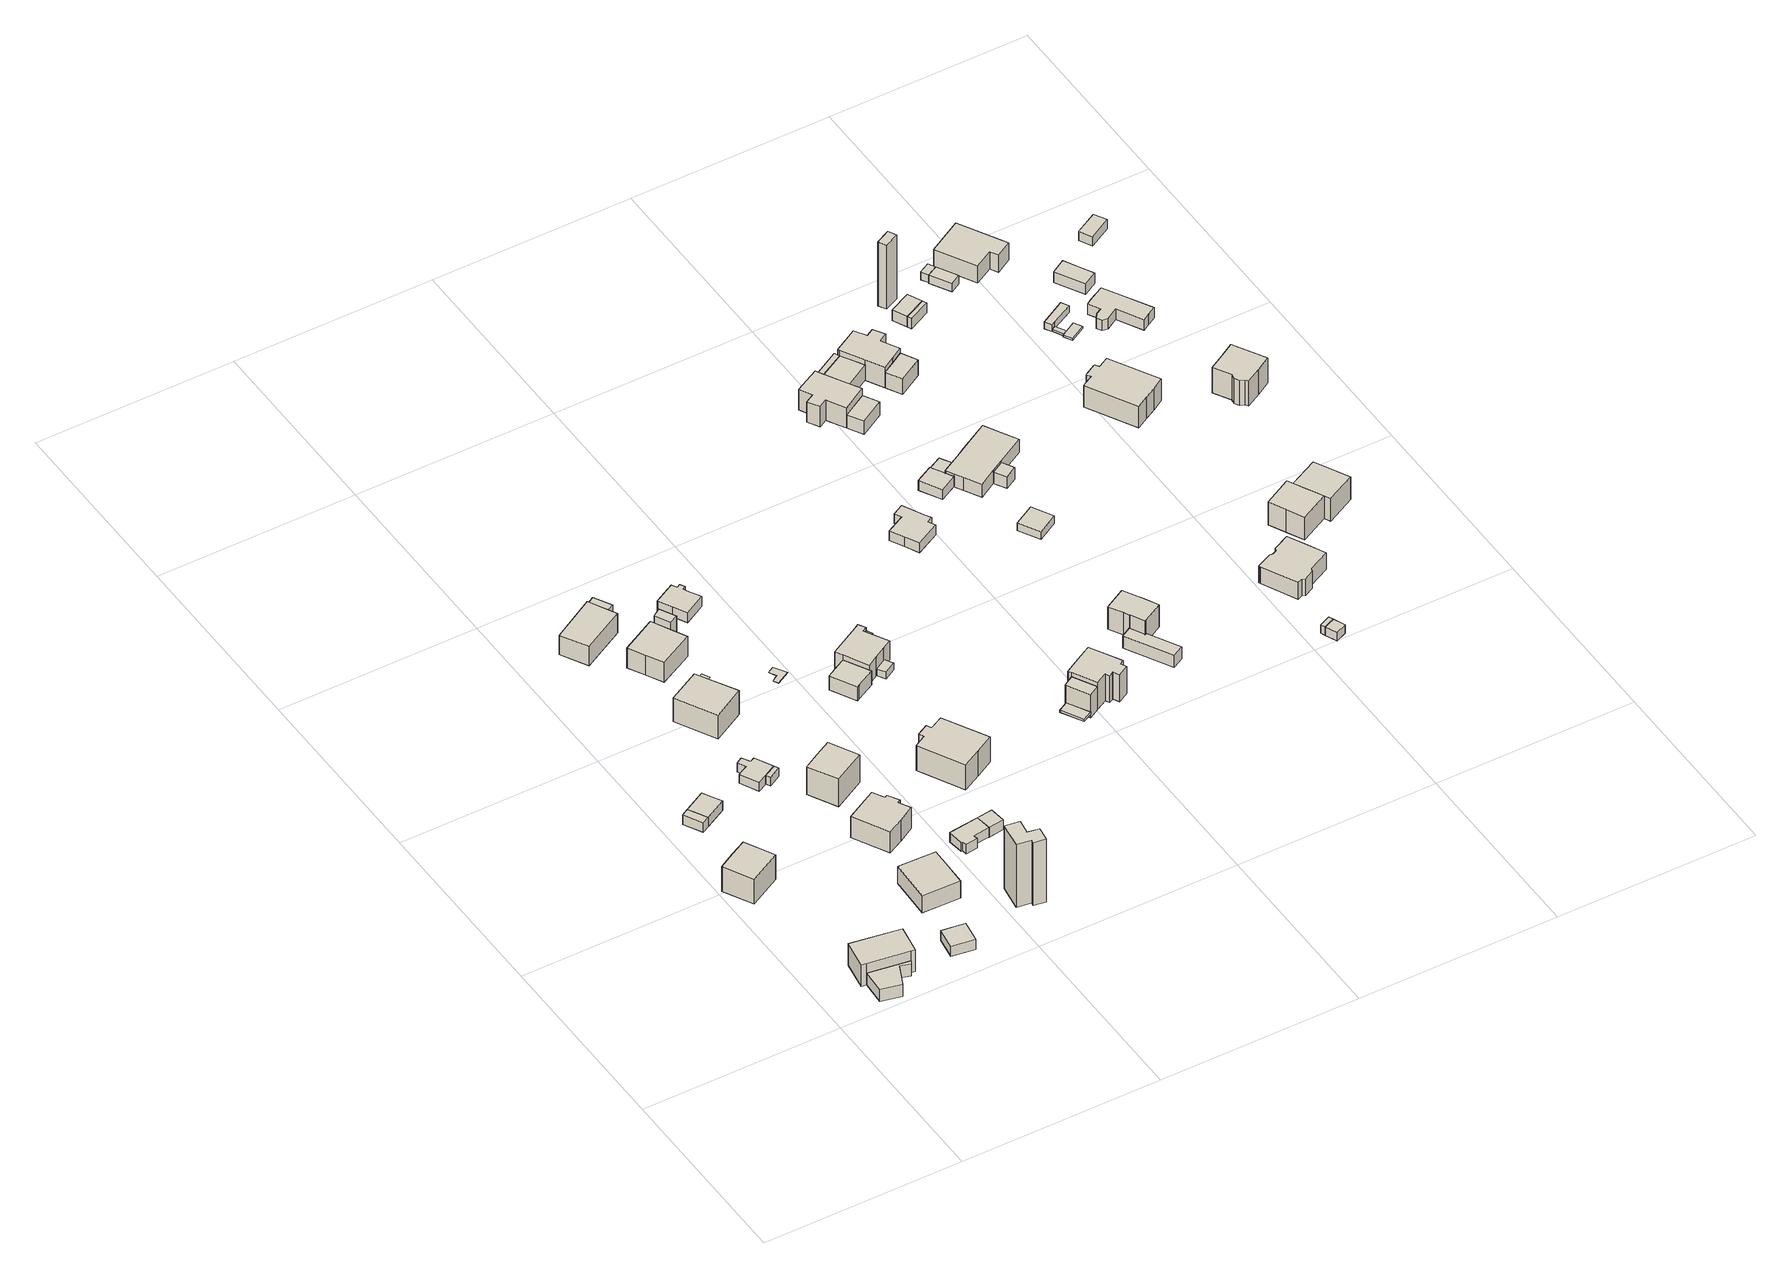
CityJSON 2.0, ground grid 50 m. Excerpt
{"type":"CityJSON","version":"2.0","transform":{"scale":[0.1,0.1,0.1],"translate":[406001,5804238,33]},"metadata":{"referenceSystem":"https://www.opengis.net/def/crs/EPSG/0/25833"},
"CityObjects":{
"building1":{"type":"Building","attributes":{"Gemeindeschluessel":"11000009","function":"31001_1010"},"address":[{"country":"Germany","locality":"Berlin","thoroughfareNumber":"15","thoroughfareName":"Erlengrund"}],"children":["building1-1","building1-2"]},
"building1-1":{"type":"BuildingPart","attributes":{"BezugspunktDach":"2200","measuredHeight":6.3,"storeysAboveGround":2},"parents":["building1"],"geometry":[{"type":"MultiSurface","lod":"1","boundaries":[[[0,1,2,3,4,5]],[[6,7,8,9,10,11]],[[6,11,5,4]],[[7,6,4,3]],[[8,7,3,2]],[[9,8,2,1]],[[10,12,13,14,1,0]],[[11,10,0,5]],[[9,14,13,12,10]]]}]},
"building1-2":{"type":"BuildingPart","attributes":{"BezugspunktDach":"2200","measuredHeight":3.55,"storeysAboveGround":2},"parents":["building1"],"geometry":[{"type":"MultiSurface","lod":"1","boundaries":[[[15,16,17,13,12,18]],[[10,9,19,20,21,22]],[[10,22,18,12]],[[9,10,9,13]],[[19,9,13,17]],[[20,19,17,16]],[[21,20,16,15]],[[22,21,15,18]],[[23,12,13,9,10]]]}]},
"building2":{"type":"Building","attributes":{"Gemeindeschluessel":"11000009","BezugspunktDach":"2200","function":"31001_1010","measuredHeight":9.21,"storeysAboveGround":1},"address":[{"country":"Germany","locality":"Berlin","thoroughfareNumber":"9","thoroughfareName":"Erlengrund"}],"geometry":[{"type":"Solid","lod":"1","boundaries":[[[[24,25,26,27,28]],[[29,30,31,32,33]],[[29,33,28,27]],[[30,29,27,26]],[[31,30,26,25]],[[32,31,25,24]],[[33,32,24,28]]]]}]},
"building3":{"type":"Building","attributes":{"Gemeindeschluessel":"11000009","BezugspunktDach":"2200","function":"51009_1610","measuredHeight":3.01,"storeysAboveGround":0},"address":[{"country":"Germany","locality":"Berlin"}],"geometry":[{"type":"Solid","lod":"1","boundaries":[[[[34,35,36,37,38]],[[39,40,41,42,43]],[[39,43,38,37]],[[40,39,37,36]],[[41,40,36,35]],[[42,41,35,34]],[[43,42,34,38]]]]}]},
"building4":{"type":"Building","attributes":{"Gemeindeschluessel":"11000009","BezugspunktDach":"2200","function":"31001_1313","measuredHeight":3.07,"storeysAboveGround":1},"address":[{"country":"Germany","locality":"Berlin","thoroughfareNumber":"7","thoroughfareName":"Erlengrund"}],"geometry":[{"type":"Solid","lod":"1","boundaries":[[[[35,44,45,46,37]],[[47,48,49,41,39]],[[47,39,37,46]],[[48,47,46,45]],[[49,48,45,44]],[[41,49,44,35]],[[39,41,35,37]]]]}]},
"building5":{"type":"Building","attributes":{"Gemeindeschluessel":"11000009","BezugspunktDach":"2200","function":"31001_2723","measuredHeight":3.35,"storeysAboveGround":1},"address":[{"country":"Germany","locality":"Berlin","thoroughfareNumber":"15 (1)","thoroughfareName":"Erlengrund"}],"geometry":[{"type":"Solid","lod":"1","boundaries":[[[[50,51,52,53,54]],[[55,56,57,58,59]],[[55,59,54,53]],[[56,55,53,52]],[[57,56,52,51]],[[58,57,51,50]],[[59,58,50,54]]]]}]},
"building6":{"type":"Building","attributes":{"Gemeindeschluessel":"11000009","BezugspunktDach":"2200","function":"31001_1010","measuredHeight":7.17,"storeysAboveGround":1},"address":[{"country":"Germany","locality":"Berlin","thoroughfareNumber":"13","thoroughfareName":"Erlengrund"}],"geometry":[{"type":"Solid","lod":"1","boundaries":[[[[60,61,62,63]],[[64,65,66,67]],[[64,67,63,62]],[[65,64,62,61]],[[66,65,61,60]],[[67,66,60,63]]]]}]},
"building7":{"type":"Building","attributes":{"Gemeindeschluessel":"11000009","BezugspunktDach":"2200","function":"31001_1010","measuredHeight":2.52,"storeysAboveGround":1},"address":[{"country":"Germany","locality":"Berlin","thoroughfareNumber":"7A","thoroughfareName":"Erlengrund"}],"geometry":[{"type":"Solid","lod":"1","boundaries":[[[[68,69,70,71,72,73,74,75,76]],[[77,78,79,80,81,82,83,84,85]],[[77,85,76,75]],[[78,77,75,74]],[[79,78,74,73]],[[80,79,73,72]],[[81,80,72,71]],[[82,81,71,70]],[[83,82,70,69]],[[84,83,69,68]],[[85,84,68,76]]]]}]},
"building8":{"type":"Building","attributes":{"Gemeindeschluessel":"11000009","BezugspunktDach":"2200","function":"31001_2000","measuredHeight":2.47,"storeysAboveGround":1},"address":[{"country":"Germany","locality":"Berlin","thoroughfareNumber":"7A (1)","thoroughfareName":"Erlengrund"}],"geometry":[{"type":"Solid","lod":"1","boundaries":[[[[86,87,70,69]],[[88,89,90,91]],[[88,91,69,70]],[[89,88,70,87]],[[90,89,87,86]],[[91,90,86,69]]]]}]},
"building9":{"type":"Building","attributes":{"Gemeindeschluessel":"11000009","BezugspunktDach":"2200","function":"31001_1010","measuredHeight":8.75,"storeysAboveGround":1},"address":[{"country":"Germany","locality":"Berlin","thoroughfareNumber":"11A","thoroughfareName":"Erlengrund"}],"geometry":[{"type":"Solid","lod":"1","boundaries":[[[[92,93,94,95,96,97,98,99,100,101]],[[102,103,104,105,106,107,108,109,110,111]],[[102,111,101,100]],[[103,102,100,99]],[[104,103,99,98]],[[105,104,98,97]],[[106,105,97,96]],[[107,106,96,95]],[[108,107,95,94]],[[109,108,94,93]],[[110,109,93,92]],[[111,110,92,101]]]]}]},
"building10":{"type":"Building","attributes":{"Gemeindeschluessel":"11000009","BezugspunktDach":"2200","function":"31001_1010","measuredHeight":8.85,"storeysAboveGround":1},"address":[{"country":"Germany","locality":"Berlin","thoroughfareNumber":"5","thoroughfareName":"Erlengrund"}],"geometry":[{"type":"Solid","lod":"1","boundaries":[[[[112,113,114,115]],[[116,117,118,119]],[[116,119,115,114]],[[117,116,114,113]],[[118,117,113,112]],[[119,118,112,115]]]]}]},
"building11":{"type":"Building","attributes":{"Gemeindeschluessel":"11000009","function":"31001_1010"},"address":[{"country":"Germany","locality":"Berlin","thoroughfareNumber":"1A","thoroughfareName":"Erlengrund"}],"children":["building11-1","building11-2"]},
"building11-1":{"type":"BuildingPart","attributes":{"BezugspunktDach":"2200","measuredHeight":6.42,"storeysAboveGround":1},"parents":["building11"],"geometry":[{"type":"MultiSurface","lod":"1","boundaries":[[[120,121,122,123,124]],[[125,126,127,128,129]],[[125,129,124,123]],[[130,131,125,123,122]],[[127,126,132,133,130,126,122,121]],[[128,127,121,120]],[[129,128,120,124]],[[126,125,131,130]],[[130,133,132,126]]]}]},
"building11-2":{"type":"BuildingPart","attributes":{"BezugspunktDach":"2200","measuredHeight":4.87,"storeysAboveGround":1},"parents":["building11"],"geometry":[{"type":"MultiSurface","lod":"1","boundaries":[[[133,134,135,131]],[[136,137,132,125]],[[136,125,131,135]],[[137,136,135,134]],[[132,137,134,133]],[[125,138,126,130,131,139]],[[132,133,130,126]]]}]},
"building12":{"type":"Building","attributes":{"Gemeindeschluessel":"11000009","BezugspunktDach":"2200","function":"31001_1010","measuredHeight":9.42,"storeysAboveGround":1},"address":[{"country":"Germany","locality":"Berlin","thoroughfareNumber":"9A","thoroughfareName":"Erlengrund"}],"geometry":[{"type":"Solid","lod":"1","boundaries":[[[[140,141,142,143,144]],[[145,146,147,148,149]],[[145,149,144,143]],[[146,145,143,142]],[[147,146,142,141]],[[148,147,141,140]],[[149,148,140,144]]]]}]},
"building13":{"type":"Building","attributes":{"Gemeindeschluessel":"11000009","BezugspunktDach":"2200","function":"31001_2000","measuredHeight":18.11,"storeysAboveGround":1},"address":[{"country":"Germany","locality":"Berlin","thoroughfareNumber":"13 (2)","thoroughfareName":"Erlengrund"}],"geometry":[{"type":"Solid","lod":"1","boundaries":[[[[150,151,152,153,154,155,156,157]],[[158,159,160,161,162,163,164,165]],[[158,165,157,156]],[[159,158,156,155]],[[160,159,155,154]],[[161,160,154,153]],[[162,161,153,152]],[[163,162,152,151]],[[164,163,151,150]],[[165,164,150,157]]]]}]},
"building14":{"type":"Building","attributes":{"Gemeindeschluessel":"11000009","BezugspunktDach":"2200","function":"31001_1010","measuredHeight":8.22,"storeysAboveGround":1},"address":[{"country":"Germany","locality":"Berlin","thoroughfareNumber":"3A","thoroughfareName":"Erlengrund"}],"geometry":[{"type":"Solid","lod":"1","boundaries":[[[[166,167,168,169,170,171]],[[172,173,174,175,176,177]],[[172,177,171,170]],[[173,172,170,169]],[[174,173,169,168]],[[175,174,168,167]],[[176,175,167,166]],[[177,176,166,171]]]]}]},
"building15":{"type":"Building","attributes":{"Gemeindeschluessel":"11000009","BezugspunktDach":"2200","function":"31001_2000","measuredHeight":0.045,"storeysAboveGround":1},"address":[{"country":"Germany","locality":"Berlin","thoroughfareNumber":"5 (1)","thoroughfareName":"Erlengrund"}],"geometry":[{"type":"MultiSurface","lod":"1","boundaries":[[[178,179,180,181]]]}]},
"building16":{"type":"Building","attributes":{"Gemeindeschluessel":"11000009","BezugspunktDach":"2200","function":"31001_2000","measuredHeight":2.76,"storeysAboveGround":1},"address":[{"country":"Germany","locality":"Berlin","thoroughfareNumber":"13 (1)","thoroughfareName":"Erlengrund"}],"geometry":[{"type":"Solid","lod":"1","boundaries":[[[[182,183,184,185,186,187,188,189,190]],[[191,192,193,194,195,196,197,198,199]],[[191,199,190,189]],[[192,191,189,188]],[[193,192,188,187]],[[194,193,187,186]],[[195,194,186,185]],[[196,195,185,184]],[[197,196,184,183]],[[198,197,183,182]],[[199,198,182,190]]]]}]},
"building17":{"type":"Building","attributes":{"Gemeindeschluessel":"11000009","BezugspunktDach":"2200","function":"31001_2723","measuredHeight":7.7,"storeysAboveGround":1},"address":[{"country":"Germany","locality":"Berlin","thoroughfareNumber":"3A (1)","thoroughfareName":"Erlengrund"}],"geometry":[{"type":"Solid","lod":"1","boundaries":[[[[200,201,202,203]],[[204,205,206,207]],[[204,207,203,202]],[[205,204,202,201]],[[206,205,201,200]],[[207,206,200,203]]]]}]},
"building18":{"type":"Building","attributes":{"Gemeindeschluessel":"11000009","BezugspunktDach":"2200","function":"51009_1610","measuredHeight":2.82,"storeysAboveGround":0},"address":[{"country":"Germany","locality":"Berlin"}],"geometry":[{"type":"Solid","lod":"1","boundaries":[[[[187,208,209,188]],[[210,211,212,213]],[[210,213,188,209]],[[211,210,209,208]],[[212,211,208,187]],[[213,212,187,188]]]]}]},
"building19":{"type":"Building","attributes":{"Gemeindeschluessel":"11000009","BezugspunktDach":"2200","function":"31001_2000","measuredHeight":0.137,"storeysAboveGround":1},"address":[{"country":"Germany","locality":"Berlin","thoroughfareNumber":"5 (2)","thoroughfareName":"Erlengrund"}],"geometry":[{"type":"Solid","lod":"1","boundaries":[[[[214,215,216,217,218,219]],[[220,221,222,223,224,225]],[[220,225,219,218]],[[221,220,218,217]],[[222,221,217,216]],[[223,222,216,215]],[[224,223,215,214]],[[225,224,214,219]]]]}]},
"building20":{"type":"Building","attributes":{"Gemeindeschluessel":"11000009","BezugspunktDach":"2200","function":"31001_1010","measuredHeight":3.21,"storeysAboveGround":1},"address":[{"country":"Germany","locality":"Berlin","thoroughfareNumber":"1A","thoroughfareName":"Eichwalder Aue"}],"geometry":[{"type":"Solid","lod":"1","boundaries":[[[[226,227,228,229,230,231,232,233,234,235]],[[236,237,238,239,240,241,242,243,244,245]],[[236,245,235,234]],[[237,236,234,233]],[[238,237,233,232]],[[239,238,232,231]],[[240,239,231,230]],[[241,240,230,229]],[[242,241,229,228]],[[243,242,228,227]],[[244,243,227,226]],[[245,244,226,235]]]]}]},
"building21":{"type":"Building","attributes":{"Gemeindeschluessel":"11000009","BezugspunktDach":"2200","function":"31001_1010","measuredHeight":9.57,"storeysAboveGround":1},"address":[{"country":"Germany","locality":"Berlin","thoroughfareNumber":"11","thoroughfareName":"Erlengrund"}],"geometry":[{"type":"Solid","lod":"1","boundaries":[[[[246,247,248,249,250,251,252,253,254,255]],[[256,257,258,259,260,261,262,263,264,265]],[[256,265,255,254]],[[257,256,254,253]],[[258,257,253,252]],[[259,258,252,251]],[[260,259,251,250]],[[261,260,250,249]],[[262,261,249,248]],[[263,262,248,247]],[[264,263,247,246]],[[265,264,246,255]]]]}]},
"building22":{"type":"Building","attributes":{"Gemeindeschluessel":"11000009","function":"31001_1010"},"address":[{"country":"Germany","locality":"Berlin","thoroughfareNumber":"1","thoroughfareName":"Eichwalder Aue"}],"children":["building22-1","building22-2"]},
"building22-1":{"type":"BuildingPart","attributes":{"BezugspunktDach":"2200","measuredHeight":6.74,"storeysAboveGround":1},"parents":["building22"],"geometry":[{"type":"Solid","lod":"1","boundaries":[[[[266,267,268,269,270,271,272,273,274,275,276]],[[277,278,279,280,281,282,283,284,285,286,287]],[[277,287,276,275]],[[278,277,275,274]],[[279,278,274,273]],[[280,279,273,272]],[[281,280,272,271]],[[282,281,271,270]],[[283,282,270,269]],[[284,283,269,268]],[[285,284,268,267]],[[286,288,289,285,267,266]],[[287,286,266,276]],[[285,289,288,286]]]]}]},
"building22-2":{"type":"BuildingPart","attributes":{"BezugspunktDach":"2200","measuredHeight":4.14,"storeysAboveGround":1},"parents":["building22"],"geometry":[{"type":"Solid","lod":"1","boundaries":[[[[290,291,292,289,288,293,294]],[[295,286,285,296,297,298,299]],[[295,299,294,293]],[[286,295,293,288]],[[296,285,289,292]],[[297,296,292,291]],[[298,297,291,290]],[[299,298,290,294]],[[285,286,288,289]]]]}]},
"building23":{"type":"Building","attributes":{"Gemeindeschluessel":"11000009","BezugspunktDach":"2200","function":"51009_1610","measuredHeight":2.05,"storeysAboveGround":0},"address":[{"country":"Germany","locality":"Berlin"}],"geometry":[{"type":"Solid","lod":"1","boundaries":[[[[300,301,302,303]],[[304,305,306,307]],[[304,307,303,302]],[[305,304,302,301]],[[306,305,301,300]],[[307,306,300,303]]]]}]},
"building24":{"type":"Building","attributes":{"Gemeindeschluessel":"11000009","BezugspunktDach":"2200","function":"51009_1610","measuredHeight":4.42,"storeysAboveGround":0},"address":[{"country":"Germany","locality":"Berlin"}],"geometry":[{"type":"Solid","lod":"1","boundaries":[[[[308,309,310,311]],[[312,313,314,315]],[[312,315,311,310]],[[313,312,310,309]],[[314,313,309,308]],[[315,314,308,311]]]]}]},
"building25":{"type":"Building","attributes":{"Gemeindeschluessel":"11000009","BezugspunktDach":"2200","function":"31001_2000","measuredHeight":0.592,"storeysAboveGround":1},"address":[{"country":"Germany","locality":"Berlin","thoroughfareNumber":"2 (1)","thoroughfareName":"Eichwalder Aue"}],"geometry":[{"type":"Solid","lod":"1","boundaries":[[[[316,317,318,319]],[[320,321,322,323]],[[320,323,319,318]],[[321,320,318,317]],[[322,321,317,316]],[[323,322,316,319]]]]}]},
"building26":{"type":"Building","attributes":{"Gemeindeschluessel":"11000009","function":"31001_1010"},"address":[{"country":"Germany","locality":"Berlin","thoroughfareNumber":"2","thoroughfareName":"Eichwalder Aue"}],"children":["building26-1","building26-2"]},
"building26-1":{"type":"BuildingPart","attributes":{"BezugspunktDach":"2200","measuredHeight":8.94,"storeysAboveGround":2},"parents":["building26"],"geometry":[{"type":"MultiSurface","lod":"1","boundaries":[[[324,325,326,327,328,329,330,331,332,333,334,335,336]],[[337,338,339,340,341,342,343,344,345,346,347,348,349]],[[337,349,336,335]],[[338,337,335,334]],[[339,338,334,333]],[[340,339,333,332]],[[341,340,332,331]],[[342,341,331,330]],[[343,342,330,329]],[[344,343,329,328]],[[345,344,328,327]],[[346,345,327,326]],[[347,346,326,325]],[[350,351,325,324]],[[349,348,324,336]],[[348,347,351,350]]]}]},
"building26-2":{"type":"BuildingPart","attributes":{"BezugspunktDach":"2200","measuredHeight":6.54,"storeysAboveGround":2},"parents":["building26"],"geometry":[{"type":"Solid","lod":"1","boundaries":[[[[352,353,351,350,354]],[[348,347,355,356,357]],[[348,357,354,350]],[[355,347,351,353]],[[356,355,353,352]],[[357,356,352,354]],[[348,350,351,347]]]]}]},
"building27":{"type":"Building","attributes":{"Gemeindeschluessel":"11000009","BezugspunktDach":"2200","function":"31001_1010","measuredHeight":4.07,"storeysAboveGround":1},"address":[{"country":"Germany","locality":"Berlin","thoroughfareNumber":"3","thoroughfareName":"Eichwalder Aue"}],"geometry":[{"type":"Solid","lod":"1","boundaries":[[[[358,359,360,361,362,363,364,365,366,367]],[[368,369,370,371,372,373,374,375,376,377]],[[368,377,367,366]],[[369,368,366,365]],[[370,369,365,364]],[[371,370,364,363]],[[372,371,363,362]],[[373,372,362,361]],[[374,373,361,360]],[[375,374,360,359]],[[376,375,359,358]],[[377,376,358,367]]]]}]},
"building28":{"type":"Building","attributes":{"Gemeindeschluessel":"11000009","BezugspunktDach":"2200","function":"31001_2000","measuredHeight":3.55,"storeysAboveGround":1},"address":[{"country":"Germany","locality":"Berlin","thoroughfareNumber":"4 (1)","thoroughfareName":"Eichwalder Aue"}],"geometry":[{"type":"Solid","lod":"1","boundaries":[[[[378,379,380,381,382,383,384]],[[385,386,387,388,389,390,391]],[[385,391,384,383]],[[386,385,383,382]],[[387,386,382,381]],[[388,387,381,380]],[[389,388,380,379]],[[390,389,379,378]],[[391,390,378,384]]]]}]},
"building29":{"type":"Building","attributes":{"Gemeindeschluessel":"11000009","BezugspunktDach":"2200","function":"31001_1010","measuredHeight":8,"storeysAboveGround":2},"address":[{"country":"Germany","locality":"Berlin","thoroughfareNumber":"4","thoroughfareName":"Eichwalder Aue"}],"geometry":[{"type":"Solid","lod":"1","boundaries":[[[[392,393,394,395,396,397,398,399,400,401,402]],[[403,404,405,406,407,408,409,410,411,412,413]],[[403,413,402,401]],[[404,403,401,400]],[[405,404,400,399]],[[406,405,399,398]],[[407,406,398,397]],[[408,407,397,396]],[[409,408,396,395]],[[410,409,395,394]],[[411,410,394,393]],[[412,411,393,392]],[[413,412,392,402]]]]}]},
"building30":{"type":"Building","attributes":{"Gemeindeschluessel":"11000009","function":"31001_2143"},"address":[{"country":"Germany","locality":"Berlin","thoroughfareNumber":"5 (1)","thoroughfareName":"Eichwalder Aue"}],"children":["building30-1","building30-2"]},
"building30-1":{"type":"BuildingPart","attributes":{"BezugspunktDach":"2200","measuredHeight":3.11,"storeysAboveGround":1},"parents":["building30"],"geometry":[{"type":"MultiSurface","lod":"1","boundaries":[[[414,415,416,417,418]],[[419,420,421,422,423]],[[419,423,418,417]],[[424,425,417,416]],[[421,420,416,415],[426,427,424,420]],[[422,421,415,414]],[[423,422,414,418]],[[420,419,425,424]],[[424,427,426,420]]]}]},
"building30-2":{"type":"BuildingPart","attributes":{"BezugspunktDach":"2200","measuredHeight":2.52,"storeysAboveGround":1},"parents":["building30"],"geometry":[{"type":"MultiSurface","lod":"1","boundaries":[[[427,428,429,425]],[[430,431,426,419]],[[430,419,425,429]],[[431,430,429,428]],[[426,431,428,427]],[[419,420,424,425]],[[426,427,424,432,420]]]}]},
"building31":{"type":"Building","attributes":{"Gemeindeschluessel":"11000009","BezugspunktDach":"2200","function":"31001_2463","measuredHeight":2.16,"storeysAboveGround":1},"address":[{"country":"Germany","locality":"Berlin","thoroughfareNumber":"5 (2)","thoroughfareName":"Eichwalder Aue"}],"geometry":[{"type":"Solid","lod":"1","boundaries":[[[[433,434,435,436]],[[437,438,439,440]],[[437,440,436,435]],[[438,437,435,434]],[[439,438,434,433]],[[440,439,433,436]]]]}]},
"building32":{"type":"Building","attributes":{"Gemeindeschluessel":"11000009","BezugspunktDach":"2200","function":"51009_1610","measuredHeight":4.28,"storeysAboveGround":0},"address":[{"country":"Germany","locality":"Berlin"}],"geometry":[{"type":"Solid","lod":"1","boundaries":[[[[441,442,443,444,445]],[[446,447,448,449,450]],[[446,450,445,444]],[[447,446,444,443]],[[448,447,443,442]],[[449,448,442,441]],[[450,449,441,445]]]]}]},
"building33":{"type":"Building","attributes":{"Gemeindeschluessel":"11000009","function":"31001_1010"},"address":[{"country":"Germany","locality":"Berlin","thoroughfareNumber":"5A","thoroughfareName":"Eichwalder Aue"}],"children":["building33-1","building33-2","building33-3","building33-4","building33-5"]},
"building33-1":{"type":"BuildingPart","attributes":{"BezugspunktDach":"2200","measuredHeight":7.15,"storeysAboveGround":2},"parents":["building33"],"geometry":[{"type":"MultiSurface","lod":"1","boundaries":[[[451,452,453,454,455,456,457,458,459,460,461]],[[462,463,464,465,466,467,468,469,470,471,472]],[[462,472,461,460]],[[463,462,460,459]],[[464,463,459,458]],[[465,464,458,457]],[[466,465,457,456]],[[473,441,456,455]],[[467,466,449,474]],[[468,467,455,454]],[[475,476,477,454,453]],[[470,469,453,452]],[[471,470,452,451]],[[472,471,451,461]],[[474,449,441,473]],[[469,468,477,476,475]]]}]},
"building33-2":{"type":"BuildingPart","attributes":{"BezugspunktDach":"2200","measuredHeight":4.48,"storeysAboveGround":2},"parents":["building33"],"geometry":[{"type":"MultiSurface","lod":"1","boundaries":[[[478,479,480,481]],[[482,483,484,485]],[[482,485,486,482,480]],[[483,482,480,479]],[[484,483,479,478]],[[485,484,478,481]],[[480,482,486,487]],[[488,481,487,486,485]]]}]},
"building33-3":{"type":"BuildingPart","attributes":{"BezugspunktDach":"2200","measuredHeight":4.8,"storeysAboveGround":2},"parents":["building33"],"geometry":[{"type":"Solid","lod":"1","boundaries":[[[[489,490,476,475]],[[468,491,492,469]],[[491,468,476,490]],[[492,491,490,489]],[[469,492,489,475]],[[468,469,475,476]]]]}]},
"building33-4":{"type":"BuildingPart","attributes":{"BezugspunktDach":"2200","measuredHeight":4.26,"storeysAboveGround":2},"parents":["building33"],"geometry":[{"type":"Solid","lod":"1","boundaries":[[[[473,493,442,441]],[[448,494,474,449]],[[448,449,441,442]],[[474,494,493,473]],[[494,448,442,493]],[[449,474,473,441]]]]}]},
"building33-5":{"type":"BuildingPart","attributes":{"BezugspunktDach":"2200","measuredHeight":7.15,"storeysAboveGround":2},"parents":["building33"],"geometry":[{"type":"MultiSurface","lod":"1","boundaries":[[[495,496,497,498,499,500,501,502,503,504,505,506]],[[507,508,509,510,511,512,482,486,485,513,514,515]],[[507,515,506,505]],[[508,507,505,504]],[[509,508,504,503]],[[510,509,503,502]],[[511,510,502,501]],[[512,511,501,500]],[[482,512,500,499]],[[487,480,482,499,498]],[[516,481,487,486,498,497]],[[513,485,497,496]],[[514,513,496,495],[494,448,442,493]],[[515,514,495,506]],[[486,482,480,487]],[[485,486,487,481,516]],[[442,448,494,493]]]}]},
"building34":{"type":"Building","attributes":{"Gemeindeschluessel":"11000009","function":"31001_1010"},"address":[{"country":"Germany","locality":"Berlin","thoroughfareNumber":"5","thoroughfareName":"Eichwalder Aue"}],"children":["building34-1","building34-2"]},
"building34-1":{"type":"BuildingPart","attributes":{"BezugspunktDach":"2200","measuredHeight":4.28,"storeysAboveGround":1},"parents":["building34"],"geometry":[{"type":"MultiSurface","lod":"1","boundaries":[[[517,518,519,520,521,522,523,524,525,526,527,528]],[[529,530,531,532,533,534,535,536,537,538,539,540]],[[529,540,528,527]],[[530,529,527,526]],[[531,530,526,525]],[[532,531,525,524]],[[533,532,524,523]],[[534,533,523,522]],[[535,534,522,521]],[[541,542,535,521,520]],[[537,536,520,519]],[[538,537,519,518]],[[539,538,518,517]],[[540,539,517,528]],[[536,535,542,541]]]}]},
"building34-2":{"type":"BuildingPart","attributes":{"BezugspunktDach":"2200","measuredHeight":3.33,"storeysAboveGround":1},"parents":["building34"],"geometry":[{"type":"MultiSurface","lod":"1","boundaries":[[[543,544,542,541]],[[535,545,546,536]],[[536,541,536,547]],[[545,535,542,544]],[[546,545,544,543]],[[536,546,543,541]],[[547,536,541,542,535]]]}]},
"building35":{"type":"Building","attributes":{"Gemeindeschluessel":"11000009","BezugspunktDach":"2200","function":"51009_1610","measuredHeight":2.37,"storeysAboveGround":0},"address":[{"country":"Germany","locality":"Berlin"}],"geometry":[{"type":"Solid","lod":"1","boundaries":[[[[548,549,550,551]],[[552,553,554,555]],[[552,555,551,550]],[[553,552,550,549]],[[554,553,549,548]],[[555,554,548,551]]]]}]},
"building36":{"type":"Building","attributes":{"Gemeindeschluessel":"11000009","BezugspunktDach":"2200","function":"31001_2723","measuredHeight":2.43,"storeysAboveGround":1},"address":[{"country":"Germany","locality":"Berlin","thoroughfareNumber":"6 (1)","thoroughfareName":"Eichwalder Aue"}],"geometry":[{"type":"Solid","lod":"1","boundaries":[[[[556,557,549,548]],[[558,559,560,561]],[[558,561,548,549]],[[559,558,549,557]],[[560,559,557,556]],[[561,560,556,548]]]]}]},
"building37":{"type":"Building","attributes":{"Gemeindeschluessel":"11000009","BezugspunktDach":"2200","function":"51009_1610","measuredHeight":3.43,"storeysAboveGround":0},"address":[{"country":"Germany","locality":"Berlin"}],"geometry":[{"type":"Solid","lod":"1","boundaries":[[[[562,563,564,565]],[[566,567,568,569]],[[566,569,565,564]],[[567,566,564,563]],[[568,567,563,562]],[[569,568,562,565]]]]}]},
"building38":{"type":"Building","attributes":{"Gemeindeschluessel":"11000009","BezugspunktDach":"2200","function":"31001_1010","measuredHeight":6.72,"storeysAboveGround":1},"address":[{"country":"Germany","locality":"Berlin","thoroughfareNumber":"6","thoroughfareName":"Eichwalder Aue"}],"geometry":[{"type":"Solid","lod":"1","boundaries":[[[[570,571,572,573,574,575,576,577,578,579,580,581,582,583]],[[569,568,567,566,584,585,586,587,588,589,590,591,592,593]],[[569,593,583,582]],[[568,569,582,581]],[[567,568,581,580]],[[566,567,580,579]],[[584,566,579,578]],[[585,584,578,577]],[[586,585,577,576]],[[587,586,576,575]],[[588,587,575,574]],[[589,588,574,573]],[[590,589,573,572]],[[591,590,572,571]],[[592,591,571,570]],[[593,592,570,583]]]]}]},
"building39":{"type":"Building","attributes":{"Gemeindeschluessel":"11000009","BezugspunktDach":"2200","function":"31001_1010","measuredHeight":3.05,"storeysAboveGround":1},"address":[{"country":"Germany","locality":"Berlin","thoroughfareNumber":"2B (1)","thoroughfareName":"Wendel-Hipler-Weg"}],"geometry":[{"type":"Solid","lod":"1","boundaries":[[[[594,595,596,597]],[[598,599,600,601]],[[598,601,597,596]],[[599,598,596,595]],[[600,599,595,594]],[[601,600,594,597]]]]}]},
"building40":{"type":"Building","attributes":{"Gemeindeschluessel":"11000009","BezugspunktDach":"2200","function":"31001_2000","measuredHeight":18.54,"storeysAboveGround":1},"address":[{"country":"Germany","locality":"Berlin","thoroughfareNumber":"2B (2)","thoroughfareName":"Wendel-Hipler-Weg"}],"geometry":[{"type":"Solid","lod":"1","boundaries":[[[[602,603,604,605]],[[606,607,608,609]],[[606,609,605,604]],[[607,606,604,603]],[[608,607,603,602]],[[609,608,602,605]]]]}]},
"building41":{"type":"Building","attributes":{"Gemeindeschluessel":"11000009","BezugspunktDach":"2200","function":"51009_1610","measuredHeight":3.07,"storeysAboveGround":0},"address":[{"country":"Germany","locality":"Berlin"}],"geometry":[{"type":"Solid","lod":"1","boundaries":[[[[610,611,595,594]],[[599,612,613,600]],[[599,600,594,595]],[[612,599,595,611]],[[613,612,611,610]],[[600,613,610,594]]]]}]},
"building42":{"type":"Building","attributes":{"Gemeindeschluessel":"11000009","BezugspunktDach":"2200","function":"31001_1010","measuredHeight":8.84,"storeysAboveGround":1},"address":[{"country":"Germany","locality":"Berlin","thoroughfareNumber":"8","thoroughfareName":"Eichwalder Aue"}],"geometry":[{"type":"Solid","lod":"1","boundaries":[[[[614,615,616,617,618,619,620]],[[621,622,623,624,625,626,627]],[[621,627,620,619]],[[622,621,619,618]],[[623,622,618,617]],[[624,623,617,616]],[[625,624,616,615]],[[626,625,615,614]],[[627,626,614,620]]]]}]},
"building43":{"type":"Building","attributes":{"Gemeindeschluessel":"11000009","BezugspunktDach":"2200","function":"31001_1010","measuredHeight":8.28,"storeysAboveGround":1},"address":[{"country":"Germany","locality":"Berlin","thoroughfareNumber":"2C","thoroughfareName":"Wendel-Hipler-Weg"}],"geometry":[{"type":"Solid","lod":"1","boundaries":[[[[628,629,630,631,632,633,634,635,636,637,638,639]],[[640,641,642,643,644,645,646,647,648,649,650,651]],[[640,651,639,638]],[[641,640,638,637]],[[642,641,637,636]],[[643,642,636,635]],[[644,643,635,634]],[[645,644,634,633]],[[646,645,633,632]],[[647,646,632,631]],[[648,647,631,630]],[[649,648,630,629]],[[650,649,629,628]],[[651,650,628,639]]]]}]},
"building44":{"type":"Building","attributes":{"Gemeindeschluessel":"11000009","BezugspunktDach":"2200","function":"31001_2723","measuredHeight":2.24,"storeysAboveGround":1},"address":[{"country":"Germany","locality":"Berlin","thoroughfareNumber":"2A (1)","thoroughfareName":"Wendel-Hipler-Weg"}],"geometry":[{"type":"Solid","lod":"1","boundaries":[[[[652,653,654,655]],[[656,657,658,659]],[[656,659,655,654]],[[657,656,654,653]],[[658,657,653,652]],[[659,658,652,655]]]]}]},
"building45":{"type":"Building","attributes":{"Gemeindeschluessel":"11000009","BezugspunktDach":"2200","function":"51009_1611","measuredHeight":2.47,"storeysAboveGround":0},"address":[{"country":"Germany","locality":"Berlin"}],"geometry":[{"type":"Solid","lod":"1","boundaries":[[[[660,661,653,652]],[[662,663,664,665]],[[662,665,652,653]],[[663,662,653,661]],[[664,663,661,660]],[[665,664,660,652]]]]}]},
"building46":{"type":"Building","attributes":{"Gemeindeschluessel":"11000009","BezugspunktDach":"2200","function":"31001_1010","measuredHeight":8.77,"storeysAboveGround":1},"address":[{"country":"Germany","locality":"Berlin","thoroughfareNumber":"8A","thoroughfareName":"Eichwalder Aue"}],"geometry":[{"type":"Solid","lod":"1","boundaries":[[[[666,616,667,668,669,670,618]],[[671,672,673,674,624,675,622]],[[671,622,618,670]],[[672,671,670,669]],[[673,672,669,668]],[[674,673,668,667]],[[624,674,667,616]],[[675,624,616,666]],[[622,675,666,618]]]]}]},
"building47":{"type":"Building","attributes":{"Gemeindeschluessel":"11000009","BezugspunktDach":"2200","function":"51009_1610","measuredHeight":0.419,"storeysAboveGround":0},"address":[{"country":"Germany","locality":"Berlin"}],"geometry":[{"type":"Solid","lod":"1","boundaries":[[[[676,677,678,679]],[[680,681,682,683]],[[680,683,679,678]],[[681,680,678,677]],[[682,681,677,676]],[[683,682,676,679]]]]}]},
"building48":{"type":"Building","attributes":{"Gemeindeschluessel":"11000009","BezugspunktDach":"2200","function":"31001_2000","measuredHeight":0.582,"storeysAboveGround":1},"address":[{"country":"Germany","locality":"Berlin","thoroughfareNumber":"2 (5)","thoroughfareName":"Wendel-Hipler-Weg"}],"geometry":[{"type":"Solid","lod":"1","boundaries":[[[[684,685,686,677,676,687]],[[688,689,690,691,692,693]],[[688,693,687,676]],[[689,688,676,677]],[[690,689,677,686]],[[691,690,686,685]],[[692,691,685,684]],[[693,692,684,687]]]]}]},
"building49":{"type":"Building","attributes":{"Gemeindeschluessel":"11000009","BezugspunktDach":"2200","function":"31001_2000","measuredHeight":2.22,"storeysAboveGround":1},"address":[{"country":"Germany","locality":"Berlin","thoroughfareNumber":"2 (2)","thoroughfareName":"Wendel-Hipler-Weg"}],"geometry":[{"type":"Solid","lod":"1","boundaries":[[[[694,695,696,697,698]],[[699,700,701,702,703]],[[699,703,698,697]],[[700,699,697,696]],[[701,700,696,695]],[[702,701,695,694]],[[703,702,694,698]]]]}]},
"building50":{"type":"Building","attributes":{"Gemeindeschluessel":"11000009","BezugspunktDach":"2200","function":"31001_1010","measuredHeight":6.48,"storeysAboveGround":1},"address":[{"country":"Germany","locality":"Berlin","thoroughfareNumber":"2A","thoroughfareName":"Wendel-Hipler-Weg"}],"geometry":[{"type":"Solid","lod":"1","boundaries":[[[[704,705,706,707,708,709,710]],[[711,712,713,714,715,716,717]],[[711,717,710,709]],[[712,711,709,708]],[[713,712,708,707]],[[714,713,707,706]],[[715,714,706,705]],[[716,715,705,704]],[[717,716,704,710]]]]}]},
"building51":{"type":"Building","attributes":{"Gemeindeschluessel":"11000009","BezugspunktDach":"2200","function":"31001_1010","measuredHeight":5.14,"storeysAboveGround":1},"address":[{"country":"Germany","locality":"Berlin","thoroughfareNumber":"2","thoroughfareName":"Wendel-Hipler-Weg"}],"geometry":[{"type":"Solid","lod":"1","boundaries":[[[[718,719,720,721,722,723,724,725,726,727,728,729]],[[730,731,732,733,734,735,736,737,738,739,740,741]],[[730,741,729,728]],[[731,730,728,727]],[[732,731,727,726]],[[733,732,726,725]],[[734,733,725,724]],[[735,734,724,723]],[[736,735,723,722]],[[737,736,722,721]],[[738,737,721,720]],[[739,738,720,719]],[[740,739,719,718]],[[741,740,718,729]]]]}]},
"building52":{"type":"Building","attributes":{"Gemeindeschluessel":"11000009","BezugspunktDach":"2200","function":"31001_1010","measuredHeight":9.42,"storeysAboveGround":1},"address":[{"country":"Germany","locality":"Berlin","thoroughfareNumber":"7","thoroughfareName":"Eichwalder Aue"}],"geometry":[{"type":"Solid","lod":"1","boundaries":[[[[742,743,744,745,746,747,748,749,750,751]],[[752,753,754,755,756,757,758,759,760,761]],[[752,761,751,750]],[[753,752,750,749]],[[754,753,749,748]],[[755,754,748,747]],[[756,755,747,746]],[[757,756,746,745]],[[758,757,745,744]],[[759,758,744,743]],[[760,759,743,742]],[[761,760,742,751]]]]}]},
"building53":{"type":"Building","attributes":{"Gemeindeschluessel":"11000009","BezugspunktDach":"2200","function":"31001_2723","measuredHeight":4.45,"storeysAboveGround":1},"address":[{"country":"Germany","locality":"Berlin","thoroughfareNumber":"2 (1)","thoroughfareName":"Wendel-Hipler-Weg"}],"geometry":[{"type":"Solid","lod":"1","boundaries":[[[[762,763,764,765,766]],[[767,768,769,770,771]],[[767,771,766,765]],[[768,767,765,764]],[[769,768,764,763]],[[770,769,763,762]],[[771,770,762,766]]]]}]},
"building54":{"type":"Building","attributes":{"Gemeindeschluessel":"11000009","BezugspunktDach":"2200","function":"31001_1010","measuredHeight":2.69,"storeysAboveGround":1},"address":[{"country":"Germany","locality":"Berlin","thoroughfareNumber":"1A","thoroughfareName":"Wendel-Hipler-Weg"}],"geometry":[{"type":"Solid","lod":"1","boundaries":[[[[772,773,774,775]],[[776,777,778,779]],[[776,779,775,774]],[[777,776,774,773]],[[778,777,773,772]],[[779,778,772,775]]]]}]}
},
"vertices":[
[112,75,84],[214,59,84],[223,57,84],[235,129,84],[111,149,84],[99,77,84],[111,149,21],[235,129,21],[223,57,21],[214,59,21],[112,75,21],[99,77,21],[112,75,56],[214,59,56],[214,59,22],
[159,3,56],[183,58,56],[209,50,56],[108,15,56],[209,50,21],[183,58,21],[159,3,21],[108,15,21],[112,75,53],
[40,421,94],[120,464,94],[82,535,94],[42,514,94],[2,492,94],[42,514,22],[82,535,22],[120,464,22],[40,421,22],[2,492,22],
[66,673,50],[84,683,50],[72,705,50],[59,728,50],[41,718,50],[59,728,23],[72,705,23],[84,683,23],[66,673,23],[41,718,23],
[138,712,50],[125,735,50],[113,757,50],[113,757,23],[125,735,23],[138,712,23],
[371,50,50],[380,105,50],[351,109,50],[322,113,50],[314,59,50],[322,113,21],[351,109,21],[380,105,21],[371,50,21],[314,59,21],
[429,207,70],[433,315,70],[338,318,70],[334,210,70],[338,318,21],[433,315,21],[429,207,21],[334,210,21],
[238,724,47],[261,736,47],[292,752,47],[269,797,47],[257,791,47],[246,811,47],[230,802,47],[241,782,47],[215,769,47],[241,782,21],[230,802,21],[246,811,21],[257,791,21],[269,797,21],[292,752,21],[261,736,21],[238,724,21],[215,769,21],
[267,725,47],[298,742,47],[292,752,22],[298,742,22],[267,725,22],[261,736,22],
[376,410,81],[416,431,81],[455,453,81],[439,482,81],[447,486,81],[431,514,81],[424,510,81],[408,539,81],[369,518,81],[329,496,81],[369,518,20],[408,539,20],[424,510,20],[431,514,20],[447,486,20],[439,482,20],[455,453,20],[416,431,20],[376,410,20],[329,496,20],
[249,912,91],[329,956,91],[275,1052,91],[196,1010,91],[275,1052,22],[329,956,22],[249,912,22],[196,1010,22],
[134,1255,80],[241,1313,80],[223,1347,80],[206,1380,80],[98,1319,80],[206,1380,24],[223,1347,24],[241,1313,24],[134,1255,24],[98,1319,24],[223,1347,72],[206,1380,72],[228,1337,24],[228,1337,72],
[251,1349,72],[227,1392,72],[227,1392,24],[251,1349,24],[222,1348,24],[206,1380,65],
[358,593,101],[437,636,101],[400,706,101],[360,685,101],[320,663,101],[360,685,21],[400,706,21],[437,636,21],[358,593,21],[320,663,21],
[554,118,198],[553,110,198],[583,105,198],[588,141,198],[559,146,198],[565,183,198],[528,189,198],[518,124,198],[528,189,16],[565,183,16],[559,146,16],[588,141,16],[583,105,16],[553,110,16],[554,118,16],[518,124,16],
[222,1166,81],[244,1126,81],[331,1170,81],[309,1212,81],[288,1254,81],[200,1207,81],[288,1254,24],[309,1212,24],[331,1170,24],[244,1126,24],[222,1166,24],[200,1207,24],
[303,1069,24],[337,1088,24],[327,1106,24],[294,1088,24],
[510,336,45],[513,336,45],[515,324,45],[545,328,45],[543,340,45],[585,345,45],[580,385,45],[543,380,45],[505,375,45],[543,380,18],[580,385,18],[585,345,18],[543,340,18],[545,328,18],[515,324,18],[513,336,18],[510,336,18],[505,375,18],
[311,1209,101],[333,1220,101],[312,1259,101],[292,1246,101],[312,1259,24],[333,1220,24],[311,1209,24],[292,1246,24],
[624,350,45],[619,390,45],[619,390,17],[624,350,17],[585,345,17],[580,385,17],
[452,993,26],[486,1012,26],[467,1043,26],[451,1034,26],[461,1016,26],[445,1006,26],[461,1016,25],[451,1034,25],[467,1043,25],[486,1012,25],[452,993,25],[445,1006,25],
[370,1296,51],[387,1263,51],[441,1292,51],[423,1325,51],[419,1334,51],[427,1338,51],[420,1350,51],[411,1345,51],[404,1358,51],[352,1330,51],[404,1358,23],[411,1345,23],[420,1350,23],[427,1338,23],[419,1334,23],[423,1325,23],[441,1292,23],[387,1263,23],[370,1296,23],[352,1330,23],
[618,494,96],[664,518,96],[709,543,96],[650,651,96],[617,634,96],[611,646,96],[598,639,96],[583,631,96],[589,619,96],[560,603,96],[589,619,23],[583,631,23],[598,639,23],[611,646,23],[617,634,23],[650,651,23],[709,543,23],[664,518,23],[618,494,23],[560,603,23],
[586,948,79],[618,890,79],[644,905,79],[673,922,79],[695,934,79],[671,976,79],[663,991,79],[674,997,79],[664,1014,79],[653,1008,79],[576,966,79],[653,1008,24],[664,1014,24],[674,997,24],[663,991,24],[671,976,24],[695,934,24],[673,922,24],[644,905,24],[618,890,24],[586,948,24],[576,966,24],[586,948,65],[618,890,65],
[568,857,65],[574,861,65],[620,886,65],[562,935,65],[534,920,65],[562,935,24],[620,886,24],[574,861,24],[568,857,24],[534,920,24],
[656,885,45],[685,901,45],[673,922,45],[644,905,45],[673,922,25],[685,901,25],[656,885,25],[644,905,25],
[671,976,70],[682,982,70],[674,997,70],[663,991,70],[674,997,25],[682,982,25],[671,976,25],[663,991,25],
[950,549,28],[974,562,28],[945,615,28],[921,602,28],[945,615,22],[974,562,22],[950,549,22],[921,602,22],
[970,633,90],[1001,577,90],[1029,592,90],[1034,582,90],[1045,588,90],[1046,588,90],[1054,573,90],[1081,588,90],[1073,603,90],[1084,608,90],[1042,684,90],[1004,663,90],[965,641,90],[1004,663,12],[1042,684,12],[1084,608,12],[1073,603,12],[1081,588,12],[1054,573,12],[1046,588,12],[1045,588,12],[1034,582,12],[1029,592,12],[1001,577,12],[970,633,12],[965,641,12],[970,633,78],[1001,577,78],
[945,615,78],[974,562,78],[944,618,78],[974,562,12],[945,615,12],[944,618,12],
[911,1226,53],[928,1192,53],[988,1223,53],[979,1241,53],[993,1248,53],[984,1264,53],[958,1315,53],[930,1300,53],[939,1283,53],[893,1259,53],[939,1283,25],[930,1300,25],[958,1315,25],[984,1264,25],[993,1248,25],[979,1241,25],[988,1223,25],[928,1192,25],[911,1226,25],[893,1259,25],
[1211,606,46],[1240,621,46],[1197,698,46],[1194,696,46],[1176,729,46],[1175,731,46],[1150,717,46],[1175,731,11],[1176,729,11],[1194,696,11],[1197,698,11],[1240,621,11],[1211,606,11],[1150,717,11],
[1168,743,85],[1175,731,85],[1175,730,85],[1176,729,85],[1194,696,85],[1197,698,85],[1246,725,85],[1228,759,85],[1221,772,85],[1202,806,85],[1149,777,85],[1202,806,20],[1221,772,20],[1228,759,20],[1246,725,20],[1197,698,20],[1194,696,20],[1176,729,20],[1175,730,20],[1175,731,20],[1168,743,20],[1149,777,20],
[1060,1312,52],[1103,1336,52],[1089,1362,52],[1074,1388,52],[1031,1365,52],[1074,1388,24],[1089,1362,24],[1103,1336,24],[1060,1312,24],[1031,1365,24],[1089,1362,49],[1074,1388,49],[1093,1355,24],[1093,1355,49],
[1127,1374,49],[1108,1406,49],[1108,1406,24],[1127,1374,24],[1089,1362,32],
[1175,1095,44],[1226,1124,44],[1198,1175,44],[1146,1146,44],[1198,1175,22],[1226,1124,22],[1175,1095,22],[1146,1146,22],
[1013,1739,68],[1086,1779,68],[1084,1784,68],[1080,1792,68],[1007,1751,68],[1080,1792,25],[1084,1784,25],[1086,1779,25],[1013,1739,25],[1007,1751,25],
[957,1648,83],[978,1660,83],[1003,1615,83],[1064,1650,83],[1045,1683,83],[1013,1739,83],[1007,1751,83],[976,1735,83],[946,1719,83],[962,1688,83],[940,1676,83],[962,1688,24],[946,1719,24],[976,1735,24],[1007,1751,24],[1013,1739,24],[1045,1683,24],[1064,1650,24],[1003,1615,24],[978,1660,24],[957,1648,24],[940,1676,24],[1045,1683,68],[1045,1683,25],[1003,1615,63],[1064,1650,63],[1064,1650,53],
[1162,1644,69],[1222,1679,69],[1201,1717,69],[1141,1682,69],[1201,1717,24],[1222,1679,24],[1162,1644,24],[1141,1682,24],[1171,1699,24],[1171,1699,69],[1141,1682,56],
[1025,1578,63],[1085,1613,63],[1085,1613,24],[1025,1578,24],
[1117,1725,68],[1117,1725,25],
[1086,1779,83],[1117,1725,83],[1141,1682,83],[1171,1699,83],[1201,1717,83],[1177,1760,83],[1198,1772,83],[1181,1800,83],[1162,1789,83],[1144,1818,83],[1114,1801,83],[1084,1784,83],[1114,1801,24],[1144,1818,24],[1162,1789,24],[1181,1800,24],[1198,1772,24],[1177,1760,24],[1117,1725,24],[1086,1779,24],[1084,1784,24],[1141,1682,42],
[1103,1336,60],[1115,1315,60],[1137,1276,60],[1181,1301,60],[1211,1318,60],[1280,1357,60],[1258,1396,60],[1236,1436,60],[1164,1395,60],[1138,1380,60],[1127,1374,60],[1093,1355,60],[1127,1374,22],[1138,1380,22],[1164,1395,22],[1236,1436,22],[1258,1396,22],[1280,1357,22],[1211,1318,22],[1181,1301,22],[1137,1276,22],[1115,1315,22],[1103,1336,22],[1093,1355,22],[1181,1301,56],[1211,1318,56],
[1198,1272,56],[1227,1289,56],[1227,1289,22],[1198,1272,22],[1200,1311,22],
[1543,526,34],[1571,538,34],[1566,549,34],[1538,537,34],[1566,549,10],[1571,538,10],[1543,526,10],[1538,537,10],
[1556,498,34],[1583,510,34],[1571,538,9],[1583,510,9],[1556,498,9],[1543,526,9],
[1553,758,46],[1565,764,46],[1567,771,46],[1546,760,46],[1567,771,12],[1565,764,12],[1553,758,12],[1546,760,12],
[1510,737,61],[1552,652,61],[1564,657,61],[1572,654,61],[1596,666,61],[1599,675,61],[1653,702,61],[1632,744,61],[1608,791,61],[1567,771,61],[1565,764,61],[1553,758,61],[1546,760,61],[1508,742,61],[1608,791,12],[1632,744,12],[1653,702,12],[1599,675,12],[1596,666,12],[1572,654,12],[1564,657,12],[1552,652,12],[1510,737,12],[1508,742,12],
[1285,1826,51],[1339,1852,51],[1322,1887,51],[1268,1861,51],[1322,1887,21],[1339,1852,21],[1285,1826,21],[1268,1861,21],
[1276,1897,207],[1312,1914,207],[1302,1934,207],[1266,1916,207],[1302,1934,22],[1312,1914,22],[1276,1897,22],[1266,1916,22],
[1290,1816,51],[1344,1842,51],[1344,1842,21],[1290,1816,21],
[1642,848,79],[1663,806,79],[1734,843,79],[1712,884,79],[1698,912,79],[1691,926,79],[1621,889,79],[1691,926,13],[1698,912,13],[1712,884,13],[1734,843,13],[1663,806,13],[1642,848,13],[1621,889,13],
[1549,1304,70],[1579,1321,70],[1607,1336,70],[1636,1353,70],[1570,1471,70],[1543,1456,70],[1537,1466,70],[1535,1466,70],[1507,1450,70],[1505,1449,70],[1511,1438,70],[1483,1423,70],[1511,1438,7],[1505,1449,7],[1507,1450,7],[1535,1466,7],[1537,1466,7],[1543,1456,7],[1570,1471,7],[1636,1353,7],[1607,1336,7],[1579,1321,7],[1549,1304,7],[1483,1423,7],
[1399,1924,43],[1425,1938,43],[1415,1955,43],[1389,1941,43],[1415,1955,20],[1425,1938,20],[1399,1924,20],[1389,1941,20],
[1428,1874,43],[1453,1888,43],[1425,1938,18],[1453,1888,18],[1428,1874,18],[1399,1924,18],
[1720,870,79],[1742,828,79],[1814,865,79],[1792,907,79],[1771,948,79],[1771,948,13],[1792,907,13],[1814,865,13],[1742,828,13],[1720,870,13],
[1562,1635,17],[1573,1641,17],[1559,1666,17],[1549,1660,17],[1559,1666,12],[1573,1641,12],[1562,1635,12],[1549,1660,12],
[1571,1613,17],[1610,1634,17],[1599,1655,17],[1560,1634,17],[1562,1635,11],[1573,1641,11],[1599,1655,11],[1610,1634,11],[1571,1613,11],[1560,1634,11],
[1549,1660,30],[1559,1666,30],[1612,1694,30],[1602,1712,30],[1539,1677,30],[1602,1712,11],[1612,1694,11],[1559,1666,11],[1549,1660,11],[1539,1677,11],
[1493,1875,62],[1538,1900,62],[1549,1881,62],[1588,1903,62],[1577,1922,62],[1524,2017,62],[1440,1970,62],[1524,2017,12],[1577,1922,12],[1588,1903,12],[1549,1881,12],[1538,1900,12],[1493,1875,12],[1440,1970,12],
[1641,1606,42],[1655,1604,42],[1685,1621,42],[1719,1560,42],[1738,1571,42],[1758,1582,42],[1694,1696,42],[1655,1675,42],[1642,1667,42],[1658,1638,42],[1643,1630,42],[1634,1619,42],[1643,1630,12],[1658,1638,12],[1642,1667,12],[1655,1675,12],[1694,1696,12],[1758,1582,12],[1738,1571,12],[1719,1560,12],[1685,1621,12],[1655,1604,12],[1641,1606,12],[1634,1619,12],
[1764,1273,84],[1762,1260,84],[1769,1248,84],[1780,1244,84],[1785,1236,84],[1822,1257,84],[1858,1278,84],[1813,1356,84],[1777,1335,84],[1740,1314,84],[1777,1335,11],[1813,1356,11],[1858,1278,11],[1822,1257,11],[1785,1236,11],[1780,1244,11],[1769,1248,11],[1762,1260,11],[1764,1273,11],[1740,1314,11],
[1674,1727,38],[1709,1747,38],[1690,1782,38],[1671,1817,38],[1635,1796,38],[1671,1817,8],[1690,1782,8],[1709,1747,8],[1674,1727,8],[1635,1796,8],
[1767,1850,36],[1823,1881,36],[1806,1911,36],[1750,1881,36],[1806,1911,9],[1823,1881,9],[1767,1850,9],[1750,1881,9]
]}
